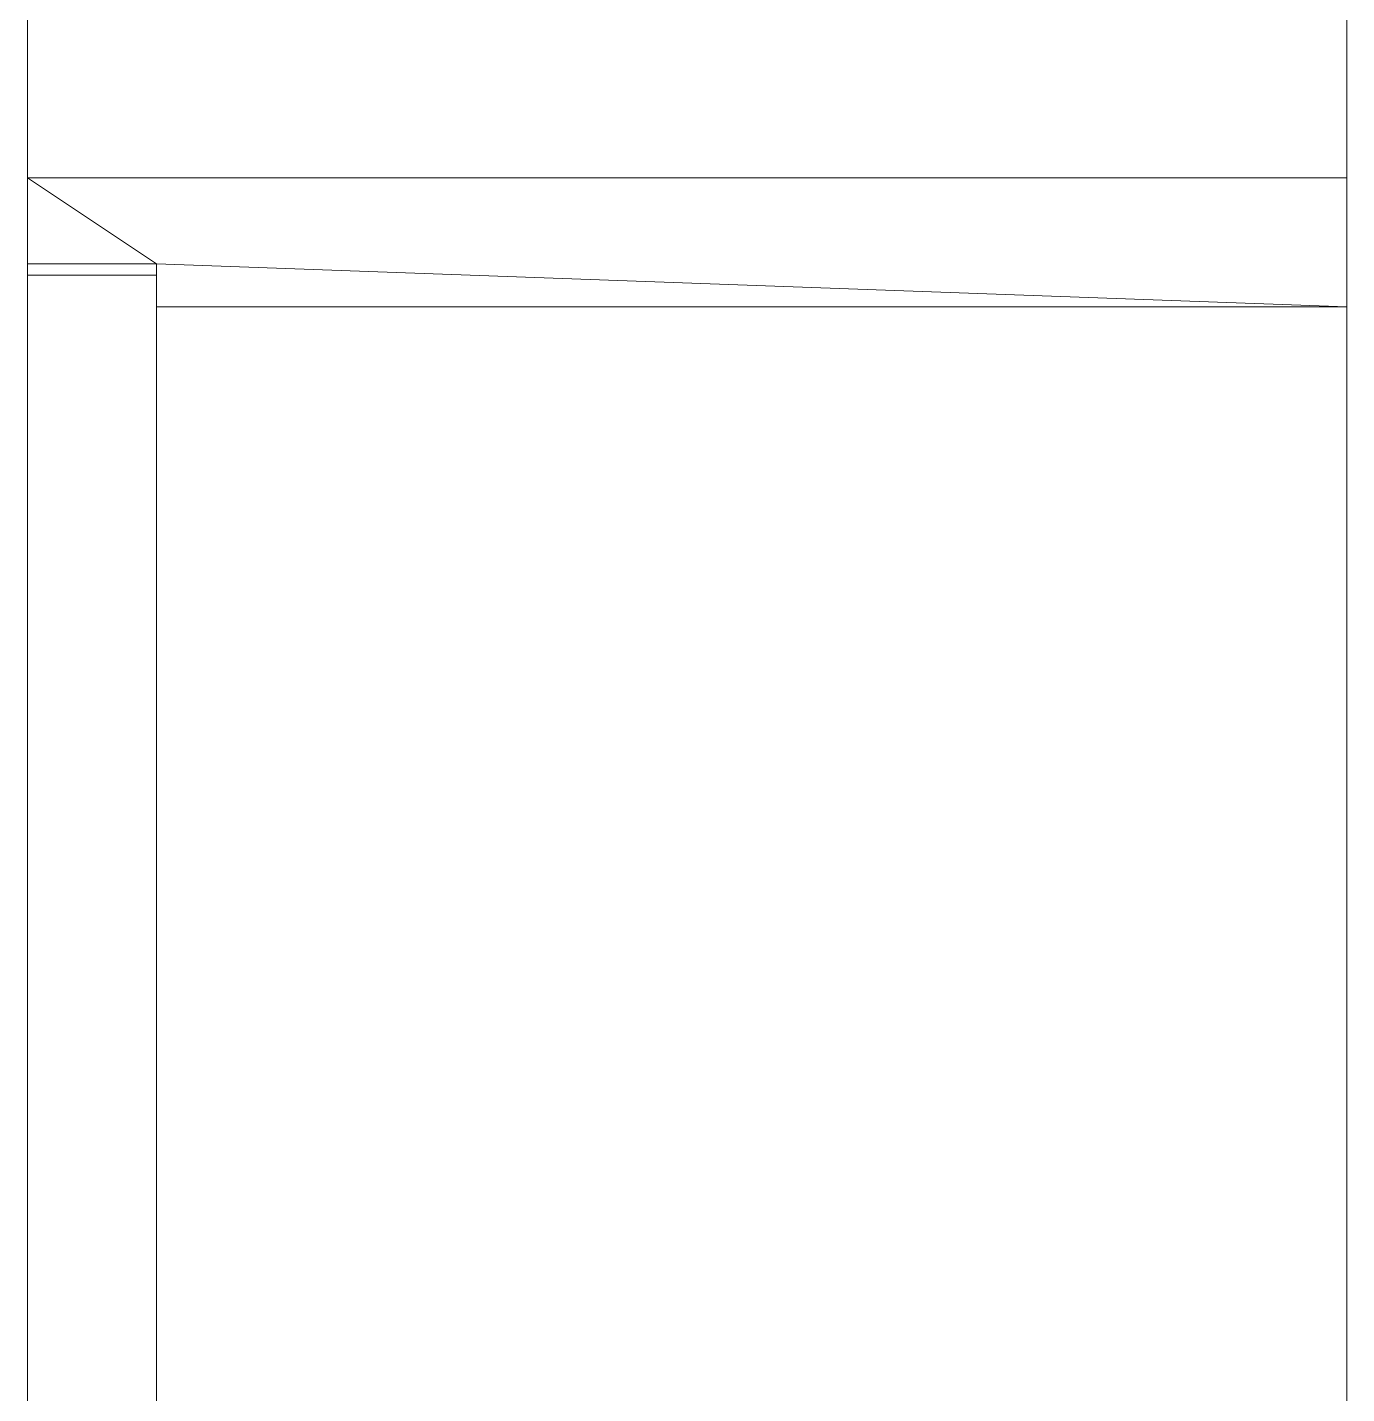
# Model space of a CAD drawing. Header units: millimetres. Extents: x 58509 to 70877, y -36887 to -9553.
# Drawn here: x 63906.4 to 64366.4, y -22979.1 to -22502.8 of the extents above; entities that cross this region are included whole.
import ezdxf

# ---------------------------------------------------------------- set-up
doc = ezdxf.new("R2010")
doc.units = ezdxf.units.MM
for name, color, linetype, lineweight in [('A-DOOR', 31, 'Continuous', 9), ('A-DOOR-FRAM', 31, 'Continuous', 9), ('A-WALL', 113, 'Continuous', 9)]:
    doc.layers.add(name, color=color, linetype=linetype, lineweight=lineweight)

# ---------------------------------------------------------------- blocks, each defined once
blk = doc.blocks.new('TU DF 1 - Rahmenstock flächenbündig - ML - 885 x 2135-2481295-_3D_')
at = {"layer": 'A-DOOR'}
mesh = blk.add_polyface(dxfattribs=at)
corners = [(408.5, 230), (408.5, 185), (-408.5, 185), (-408.5, 230)]
mesh.append_faces([[corners[k] for k in face] for face in [(2, 3, 0, 1)]])
mesh = blk.add_polyface(dxfattribs=at)
corners = [(-408.5, 230), (-408.5, 230, 2101), (408.5, 230, 2101), (408.5, 230)]
mesh.append_faces([[corners[k] for k in face] for face in [(0, 1, 2, 3)]])
mesh = blk.add_polyface(dxfattribs=at)
corners = [(-408.5, 185, 2101), (408.5, 185, 2101), (408.5, 230, 2101), (-408.5, 230, 2101)]
mesh.append_faces([[corners[k] for k in face] for face in [(2, 3, 0, 1)]])
mesh = blk.add_polyface(dxfattribs=at)
corners = [(408.5, 185, 2101), (408.5, 185), (408.5, 230), (408.5, 230, 2101)]
mesh.append_faces([[corners[k] for k in face] for face in [(3, 0, 1, 2)]])
mesh = blk.add_polyface(dxfattribs=at)
corners = [(408.5, 185), (408.5, 185, 2101), (-408.5, 185, 2101), (-408.5, 185)]
mesh.append_faces([[corners[k] for k in face] for face in [(1, 2, 3, 0)]])
at = {"layer": 'A-DOOR-FRAM'}
mesh = blk.add_polyface(dxfattribs=at)
corners = [(-442.5, 230, 2135), (442.5, 230, 2135), (412.5, 230, 2105), (-412.5, 230, 2105)]
mesh.append_faces([[corners[k] for k in face] for face in [(2, 3, 0, 1)]])
mesh = blk.add_polyface(dxfattribs=at)
corners = [(-442.5, 230, 2135), (-442.5, -230, 2135), (442.5, -230, 2135), (442.5, 230, 2135)]
mesh.append_faces([[corners[k] for k in face] for face in [(0, 1, 2, 3)]])
mesh = blk.add_polyface(dxfattribs=at)
corners = [(-412.5, 185, 2105), (-412.5, 230, 2105), (412.5, 230, 2105), (412.5, 185, 2105)]
mesh.append_faces([[corners[k] for k in face] for face in [(3, 0, 1, 2)]])
mesh = blk.add_polyface(dxfattribs=at)
corners = [(412.5, 230), (442.5, 230), (442.5, -230), (397.5, -230), (397.5, 185), (412.5, 185)]
mesh.append_faces([[corners[k] for k in face] for face in [(5, 3, 4)]], dxfattribs={"vtx0": -1})
mesh.append_faces([[corners[k] for k in face] for face in [(2, 3, 5, 1)]], dxfattribs={"vtx1": -1, "vtx2": -1})
mesh.append_faces([[corners[k] for k in face] for face in [(5, 0, 1)]], dxfattribs={"vtx2": -1})
mesh = blk.add_polyface(dxfattribs=at)
corners = [(442.5, 230, 2135), (442.5, 230), (412.5, 230), (412.5, 230, 2105)]
mesh.append_faces([[corners[k] for k in face] for face in [(1, 2, 3, 0)]])
mesh = blk.add_polyface(dxfattribs=at)
corners = [(412.5, 185, 2105), (412.5, 230, 2105), (412.5, 230), (412.5, 185)]
mesh.append_faces([[corners[k] for k in face] for face in [(0, 1, 2, 3)]])
mesh = blk.add_polyface(dxfattribs=at)
corners = [(442.5, 230, 2135), (442.5, -230, 2135), (442.5, -230), (442.5, 230)]
mesh.append_faces([[corners[k] for k in face] for face in [(0, 1, 2, 3)]])
mesh = blk.add_polyface(dxfattribs=at)
corners = [(-397.5, 185), (-412.5, 185), (-412.5, 185, 2105), (412.5, 185, 2105), (412.5, 185), (397.5, 185), (397.5, 185, 2090), (-397.5, 185, 2090)]
mesh.append_faces([[corners[k] for k in face] for face in [(6, 7, 2, 3)]], dxfattribs={"vtx1": -1, "vtx3": -1})
mesh.append_faces([[corners[k] for k in face] for face in [(4, 5, 6, 3)]], dxfattribs={"vtx2": -1})
mesh.append_faces([[corners[k] for k in face] for face in [(7, 0, 1, 2)]], dxfattribs={"vtx3": -1})
mesh = blk.add_polyface(dxfattribs=at)
corners = [(-397.5, -230, 2090), (-397.5, 185, 2090), (397.5, 185, 2090), (397.5, -230, 2090)]
mesh.append_faces([[corners[k] for k in face] for face in [(3, 0, 1, 2)]])
mesh = blk.add_polyface(dxfattribs=at)
corners = [(397.5, -230, 2090), (397.5, 185, 2090), (397.5, 185), (397.5, -230)]
mesh.append_faces([[corners[k] for k in face] for face in [(0, 1, 2, 3)]])
mesh = blk.add_polyface(dxfattribs=at)
corners = [(442.5, -230, 2135), (-442.5, -230, 2135), (-397.5, -230, 2090), (397.5, -230, 2090)]
mesh.append_faces([[corners[k] for k in face] for face in [(2, 3, 0, 1)]])
mesh = blk.add_polyface(dxfattribs=at)
corners = [(442.5, -230, 2135), (397.5, -230, 2090), (397.5, -230), (442.5, -230)]
mesh.append_faces([[corners[k] for k in face] for face in [(1, 2, 3, 0)]])

msp = doc.modelspace()

# ---------------------------------------------------------------- block references
at = {"layer": 'A-DOOR', "rotation": 89.99985146590477}
msp.add_blockref('TU DF 1 - Rahmenstock flächenbündig - ML - 885 x 2135-2481295-_3D_', (64136.37, -22997.7), dxfattribs=at)

# ---------------------------------------------------------------- meshes
at = {"layer": 'A-WALL'}
mesh = msp.add_polyface(dxfattribs=at)
corners = [(63906.37, -21690.55, 4000), (63906.37, -21690.55), (63906.37, -22555.2), (63906.37, -22555.2, 2135), (63906.37, -23440.2, 2135), (63906.37, -23440.2), (63906.36, -25547.96), (63906.36, -25547.96, 4000)]
mesh.append_faces([[corners[k] for k in face] for face in [(0, 3, 4, 7)]], dxfattribs={"vtx0": -1, "vtx2": -1})
mesh.append_faces([[corners[k] for k in face] for face in [(1, 2, 3, 0)]], dxfattribs={"vtx2": -1})
mesh.append_faces([[corners[k] for k in face] for face in [(4, 5, 6, 7)]], dxfattribs={"vtx3": -1})
mesh = msp.add_polyface(dxfattribs=at)
corners = [(63906.37, -21690.55), (64366.37, -21690.55), (64366.37, -22555.2), (63906.37, -22555.2), (64366.36, -25547.96), (63906.36, -25547.96), (63906.37, -23440.2), (64366.37, -23440.2)]
mesh.append_faces([[corners[k] for k in face] for face in [(1, 2, 3, 0), (6, 7, 4, 5)]])
mesh = msp.add_polyface(dxfattribs=at)
corners = [(64366.36, -25547.96, 4000), (64366.37, -21690.55, 4000), (63906.37, -21690.55, 4000), (63906.36, -25547.96, 4000)]
mesh.append_faces([[corners[k] for k in face] for face in [(0, 1, 2, 3)]])
mesh = msp.add_polyface(dxfattribs=at)
corners = [(64366.37, -21690.55), (64366.37, -21690.55, 4000), (64366.36, -25547.96, 4000), (64366.36, -25547.96), (64366.37, -23440.2), (64366.37, -23440.2, 2135), (64366.37, -22555.2, 2135), (64366.37, -22555.2)]
mesh.append_faces([[corners[k] for k in face] for face in [(6, 1, 5)]], dxfattribs={"vtx0": -1, "vtx1": -1})
mesh.append_faces([[corners[k] for k in face] for face in [(5, 1, 2, 3)]], dxfattribs={"vtx0": -1, "vtx3": -1})
mesh.append_faces([[corners[k] for k in face] for face in [(3, 4, 5)]], dxfattribs={"vtx2": -1})
mesh.append_faces([[corners[k] for k in face] for face in [(6, 7, 0, 1)]], dxfattribs={"vtx3": -1})
mesh = msp.add_polyface(dxfattribs=at)
corners = [(64366.37, -22555.2, 2135), (63906.37, -22555.2, 2135), (63906.37, -22555.2), (64366.37, -22555.2)]
mesh.append_faces([[corners[k] for k in face] for face in [(0, 1, 2, 3)]])
mesh = msp.add_polyface(dxfattribs=at)
corners = [(63906.37, -22555.2, 2135), (64366.37, -22555.2, 2135), (64366.37, -23440.2, 2135), (63906.37, -23440.2, 2135)]
mesh.append_faces([[corners[k] for k in face] for face in [(3, 0, 1, 2)]])

doc.saveas('drawing.dxf')
